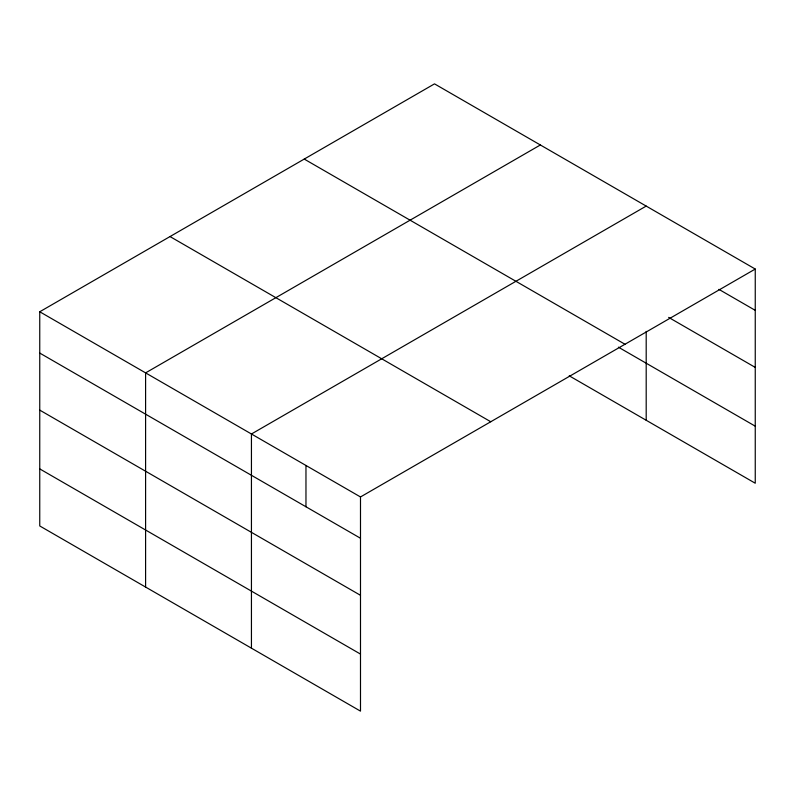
<?xml version="1.0" encoding="UTF-8"?>
<svg xmlns="http://www.w3.org/2000/svg" width="795" height="795" viewBox="0 0 795 795"><rect width="100%" height="100%" fill="white"/><g stroke="black" fill="none" stroke-linecap="round" stroke-linejoin="round"><path stroke-width="1.19" d="M755.25 269.048L434.507 83.863L39.75 311.769L39.75 525.952L360.493 711.137L360.493 496.954L755.25 269.048L755.25 483.231L569.22 375.816M540.352 144.978L145.594 372.885L145.594 587.068M646.196 206.084L251.439 433.991L251.439 648.173M718.899 289.36L755.25 310.348M668.645 317.394L755.25 367.399M304.237 159.08L624.979 344.255M618.401 347.167L755.25 426.18M170.021 236.562L490.763 421.748M39.75 311.769L360.493 496.954M39.75 353.069L360.493 538.255M39.75 410.121L360.493 595.306M39.75 468.901L360.493 654.086M646.196 331.376L646.196 420.267M305.966 465.472L305.966 506.773"/></g></svg>
